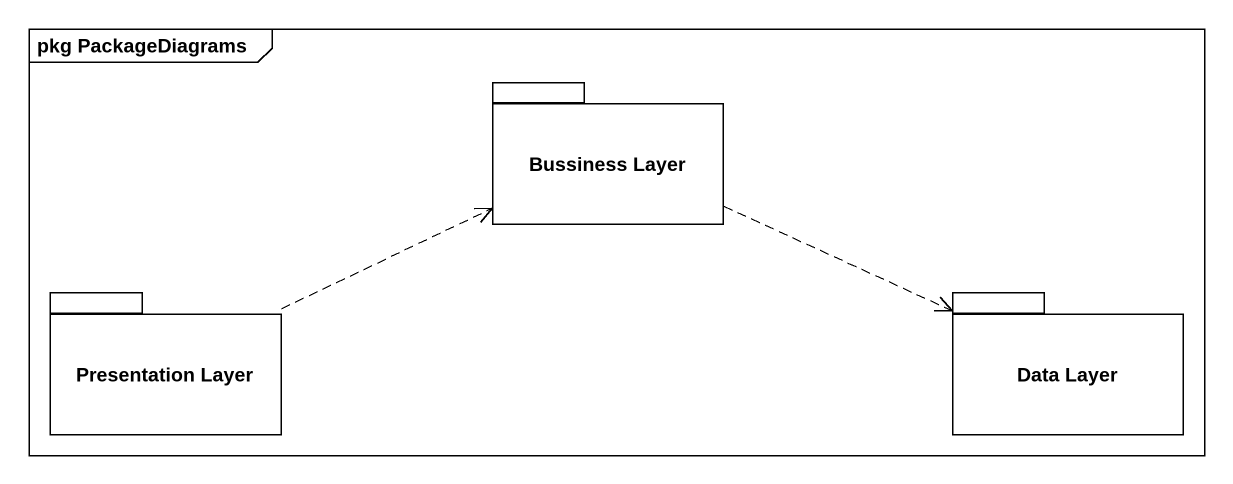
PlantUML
@startuml
mainframe pkg PackageDiagrams
package "Bussiness Layer" as Bussiness_Layer {
}
package "Presentation Layer" as Presentation_Layer {
}
package "Data Layer" as Data_Layer {
}
Bussiness_Layer .right.> Data_Layer
Presentation_Layer .right.> Bussiness_Layer
@enduml
